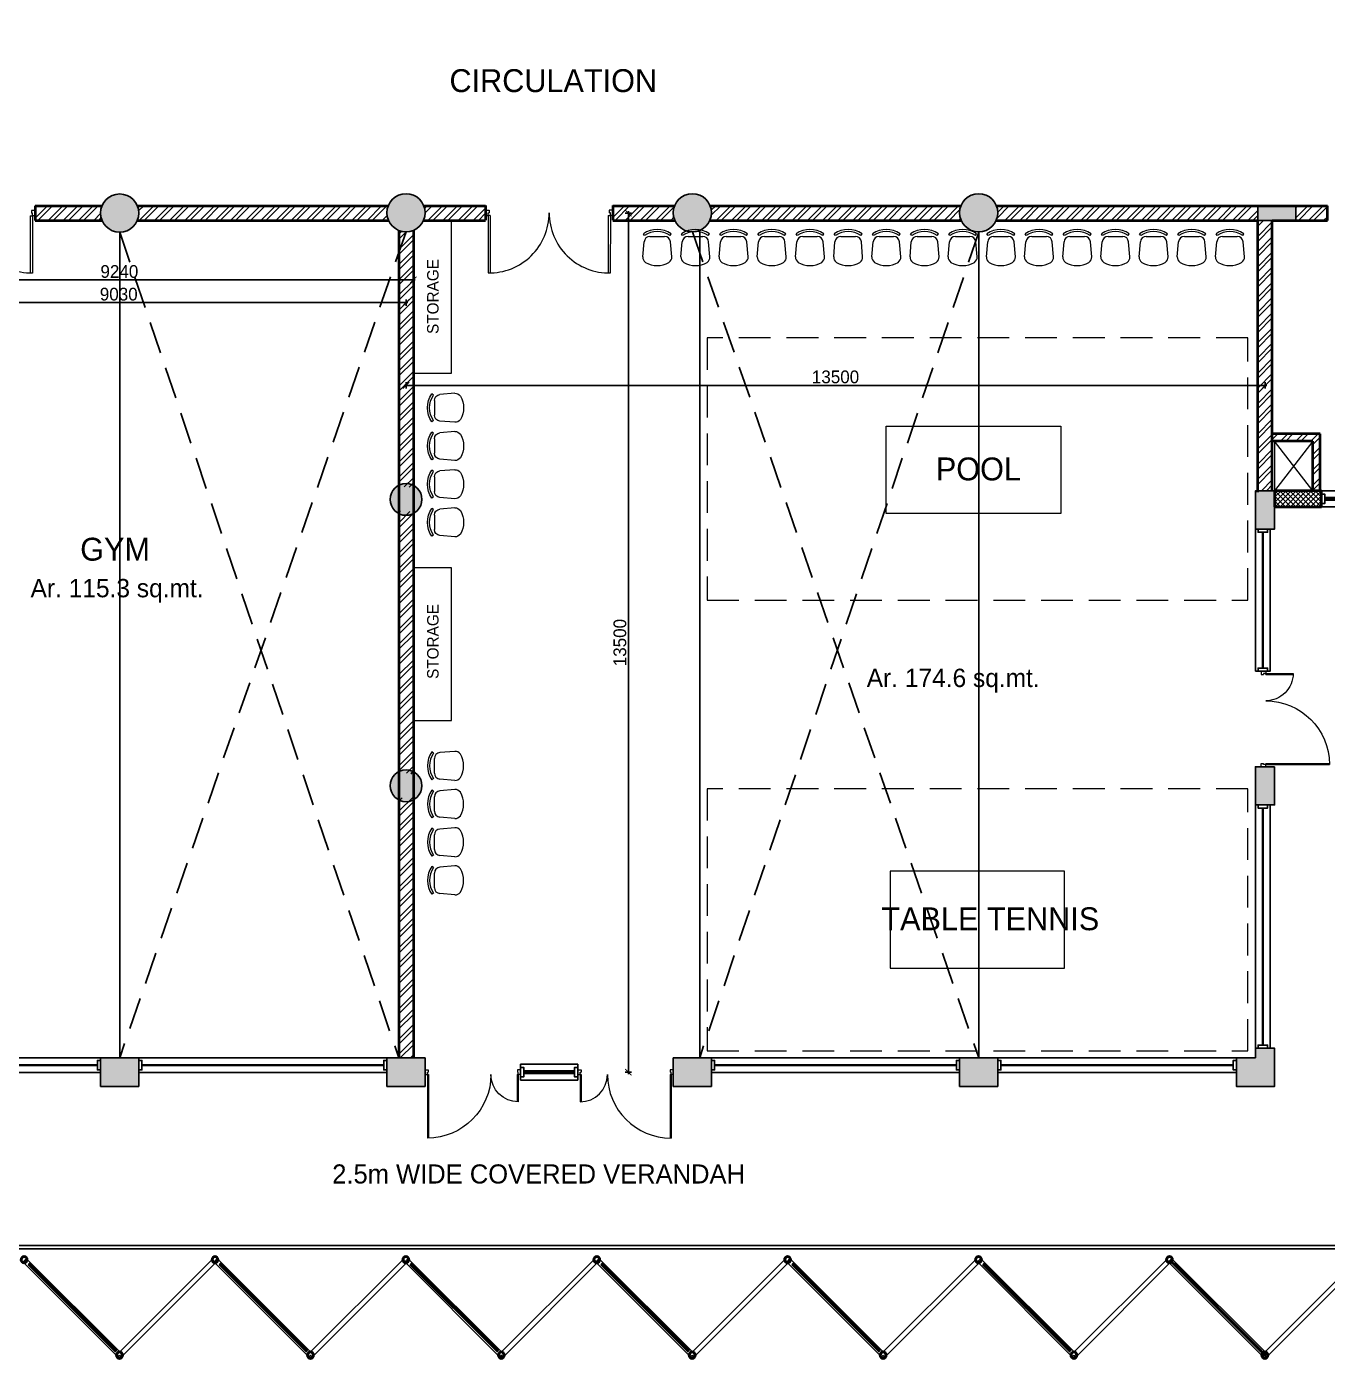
# Model space of a CAD drawing. Header units: millimetres. Extents: x -276609 to 1081398, y -453808 to 472098.
# Drawn here: x 484284 to 504727, y 3326 to 24255 of the extents above; entities that cross this region are included whole.
import ezdxf

# ---------------------------------------------------------------- set-up
doc = ezdxf.new("R2010")
doc.units = ezdxf.units.MM
doc.header["$MEASUREMENT"] = 0
doc.linetypes.add('HIDDEN', pattern=[0.375, 0.25, -0.125])
for name, color, linetype, lineweight in [('A-BEAM-1-8', 8, 'HIDDEN', 9), ('A-Detail Lines', 241, 'Continuous', 25), ('A-Door', 4, 'Continuous', 9), ('A-Wall Sec', 1, 'Continuous', 20), ('A-WIN', 5, 'Continuous', 25), ('frntr', 42, 'Continuous', 13), ('S-Concrete', 40, 'Continuous', 25), ('SHADE SCREEN', 171, 'Continuous', 15)]:
    doc.layers.add(name, color=color, linetype=linetype, lineweight=lineweight)
for name, color, linetype in [('A-Elevation', 4, 'Continuous'), ('A-Railing', 4, 'Continuous'), ('A-Wall Patt', 8, 'Continuous'), ('A-Window', 4, 'Continuous'), ('AREA', 7, 'Continuous'), ('S-Conc Patt', 9, 'Continuous'), ('SHADING COLUMNS', 210, 'Continuous'), ('text', 252, 'Continuous')]:
    doc.layers.add(name, color=color, linetype=linetype)
doc.layers.add('I-Furniture', color=7, linetype='Continuous', lineweight=20, true_color=0xb35900)
doc.styles.get("Standard").update_dxf_attribs({"font": ''})
doc.styles.get('Standard').set_extended_font_data('Gill Sans MT')
doc.dimstyles.new('IIITD_WD_M @ 100', dxfattribs={"dimscale": 100, "dimtxt": 1, "dimasz": 1, "dimexe": 0.5, "dimexo": 0.25, "dimgap": 0.3, "dimtad": 1, "dimdec": 0, "dimrnd": 1, "dimzin": 0, "dimdsep": 46, "dimtxsty": 'Standard', "dimblk": 'ARCHTICK', "dimcen": 0.2, "dimdle": 0.3, "dimclrd": 256, "dimclre": 256, "dimclrt": 256, "dimadec": 0, "dimazin": 0, "dimtfac": 1, "dimtdec": 0, "dimtofl": 0, "dimtmove": 0, "dimatfit": 0, "dimfxl": 0.5, "dimfxlon": 1, "dimtolj": 1, "dimtzin": 0, "dimlwd": -1, "dimlwe": -1, "dimarcsym": 0})

# ---------------------------------------------------------------- blocks, each defined once
blk = doc.blocks.new('Round Bar - 3_-44-4 First Floor Lvl')
at = {"layer": 'A-WIN'}
for p, q in [((-1035.027363920993, -36.65666163586967), (-1035.027363920993, 24.62588916561138)), ((1026.390797697382, 37.50000000000159), (-1023.160171779804, 37.50000000000159)), ((1026.390797697382, 37.50000000000159), (-1023.160171779804, 37.50000000000159)), ((1027.252072433223, 37.50000000000159), (1026.390797697382, 37.50000000000159)), ((1027.252072433223, 37.50000000000159), (1026.390797697382, 37.50000000000159)), ((1064.367654273409, 37.50000000000159), (1038.485567532326, 37.50000000000159)), ((1064.367654273409, 37.50000000000159), (1038.485567532326, 37.50000000000159)), ((1064.367654273409, 37.50000000000159), (1064.367654273409, -3.45201520566382)), ((-1027.252072433333, -37.50000000000158), (-1026.390797697451, -37.50000000000158)), ((-1027.252072433333, -37.50000000000158), (-1026.390797697451, -37.50000000000158)), ((-1026.390797697451, -37.50000000000158), (1023.160171779852, -37.50000000000159)), ((-1026.390797697451, -37.50000000000158), (1023.160171779852, -37.50000000000159))]:
    blk.add_line(p, q, dxfattribs=at)
blk = doc.blocks.new('Round Bar - 3_-159-4 First Floor Lvl')
at = {"layer": 'A-WIN'}
for p, q in [((-1050.691529074472, -26.53679031633455), (-1050.691529074472, 37.50000000000159)), ((-1038.485567532381, 37.50000000000159), (-1050.691529074472, 37.50000000000159)), ((-1038.485567532381, 37.50000000000159), (-1050.691529074472, 37.50000000000159)), ((-1026.390797697424, 37.50000000000159), (-1027.252072433276, 37.50000000000159)), ((-1026.390797697424, 37.50000000000159), (-1027.252072433276, 37.50000000000159)), ((1023.160171779762, 37.50000000000158), (-1026.390797697424, 37.50000000000159)), ((1023.160171779762, 37.50000000000158), (-1026.390797697424, 37.50000000000159)), ((1057.318376232475, 0.571025595974235), (1057.318376232475, -37.50000000000159)), ((-1023.160171779873, -37.50000000000159), (1026.390797697417, -37.50000000000159)), ((-1023.160171779873, -37.50000000000159), (1026.390797697417, -37.50000000000159)), ((1026.390797697417, -37.50000000000159), (1027.252072433289, -37.50000000000159)), ((1026.390797697417, -37.50000000000159), (1027.252072433289, -37.50000000000159)), ((1038.485567532393, -37.50000000000159), (1057.318376232475, -37.50000000000159)), ((1038.485567532393, -37.50000000000159), (1057.318376232475, -37.50000000000159))]:
    blk.add_line(p, q, dxfattribs=at)
blk = doc.blocks.new('Big Door Garbage')
at = {"layer": 'A-Door', "color": 5, "lineweight": 18}
for p, q in [((-12550.00000000003, 128777.8379813184), (-12500.00000000003, 128777.8379813184)), ((-12550.00000000001, 128702.8379813184), (-12550.00000000003, 128777.8379813184)), ((-12515.00000000003, 128737.8379813184), (-12500.00000000003, 128737.8379813184)), ((-12515.00000000001, 128702.8379813184), (-12515.00000000003, 128737.8379813184)), ((-12500.00000000003, 128777.8379813184), (-12500.00000000003, 128737.8379813184)), ((-11100.00000000003, 128777.8379813184), (-11100.00000000003, 128737.8379813184)), ((-11050.00000000003, 128777.8379813184), (-11100.00000000003, 128777.8379813184)), ((-11085.00000000003, 128737.8379813184), (-11100.00000000003, 128737.8379813184)), ((-11085.00000000001, 128702.8379813184), (-11085.00000000003, 128737.8379813184)), ((-11050.00000000001, 128702.8379813184), (-11050.00000000003, 128777.8379813184)), ((-12550.00000000001, 128702.8379813184), (-12515.00000000001, 128702.8379813184)), ((-12515.00000000001, 128702.8379813184), (-12515.00000000001, 128272.8379813184)), ((-12498.87218045114, 128702.8379813184), (-12515.00000000001, 128702.8379813184)), ((-12498.87218045114, 128702.8379813184), (-12498.87218045114, 128273.1405372527)), ((-11101.1278195489, 128702.8379813184), (-11101.1278195489, 127702.9680430581)), ((-11101.1278195489, 128702.8379813184), (-11085.00000000001, 128702.8379813184)), ((-11050.00000000001, 128702.8379813184), (-11085.00000000001, 128702.8379813184)), ((-11085.00000000001, 128702.8379813184), (-11085.00000000001, 127702.8379813184))]:
    blk.add_line(p, q, dxfattribs=at)
at = {"layer": 'A-Door', "lineweight": 18}
for centre, radius, start, end in [((-12515.00000000001, 128702.8379813184), 430, 270, 0), ((-11085.00000000001, 128702.8379813184), 1000, 180, 270)]:
    blk.add_arc(centre, radius, start, end, dxfattribs=at)
blk = doc.blocks.new('dw2')
at = {"layer": 'A-Window'}
blk.add_line((484438.8069495214, 147324.2237895371), (484188.8069495214, 147324.2237895371), dxfattribs=at)
at = {"layer": 'A-Window', "color": 2, "lineweight": 30}
blk.add_line((484323.8069495214, 145139.2237895375), (484323.8069495214, 147274.2237895371), dxfattribs=at)
at = {"layer": 'A-Window'}
for points in [[(484438.8069495214, 145089.2237895376), (484208.8069495215, 145089.2237895373), (484208.8069495162, 147324.2237895368)], [(484398.8069495214, 147324.2237895371), (484398.8069495214, 147274.2237895371), (484248.8069495214, 147274.2237895371), (484248.8069495214, 147324.2237895371)], [(484438.8069495214, 145089.2237895376), (484438.8069495214, 147324.2237895371)], [(484398.8069495214, 145089.2237895376), (484398.8069495214, 145139.2237895375), (484248.8069495214, 145139.2237895375), (484248.8069495214, 145089.2237895376)]]:
    blk.add_lwpolyline(points, dxfattribs=at)
at = {"layer": 'A-Detail Lines', "rotation": 270}
blk.add_blockref('Big Door Garbage', (355573.4689682028, 132539.2237895375), dxfattribs=at)
blk = doc.blocks.new('w8')
at = {"layer": 'A-Window', "color": 2, "lineweight": 30}
blk.add_line((484323.8069495216, 139289.2237895376), (484323.8069495216, 142939.2237895376), dxfattribs=at)
at = {"layer": 'A-Window'}
for points in [[(484208.8069495215, 139239.2237895376), (484208.8069495215, 142989.2237895376)], [(484398.8069495216, 142989.2237895376), (484398.8069495216, 142939.2237895376), (484248.8069495216, 142939.2237895376), (484248.8069495216, 142989.2237895376)], [(484438.8069495217, 139239.2237895376), (484438.8069495217, 142989.2237895376)], [(484398.8069495216, 139239.2237895376), (484398.8069495216, 139289.2237895376), (484248.8069495216, 139289.2237895376), (484248.8069495216, 139239.2237895376)]]:
    blk.add_lwpolyline(points, dxfattribs=at)
blk = doc.blocks.new('w4')
at = {"layer": 'A-Window', "color": 2, "lineweight": 30}
blk.add_line((484323.8069495215, 147974.2237895372), (484323.8069495215, 151774.2237895368), dxfattribs=at)
at = {"layer": 'A-Window'}
for points in [[(484208.8069495215, 147924.2237895372), (484208.8069495215, 151824.2237895369)], [(484398.8069495215, 151824.2237895369), (484398.8069495215, 151774.2237895368), (484248.8069495215, 151774.2237895368), (484248.8069495215, 151824.2237895369)], [(484438.8069495215, 147924.2237895372), (484438.8069495215, 151824.2237895369)], [(484398.8069495215, 147924.2237895372), (484398.8069495215, 147974.2237895372), (484248.8069495215, 147974.2237895372), (484248.8069495215, 147924.2237895372)]]:
    blk.add_lwpolyline(points, dxfattribs=at)
blk = doc.blocks.new('dw1')
at = {"layer": 'A-Window'}
for p, q in [((495113.8069495215, 138664.2237895377), (495113.8069495215, 138914.2237895377)), ((496013.8069495214, 138664.2237895377), (496013.8069495214, 138914.2237895377))]:
    blk.add_line(p, q, dxfattribs=at)
at = {"layer": 'A-Window', "color": 2, "lineweight": 60}
blk.add_line((495963.8069495214, 138789.2237895377), (495163.8069495214, 138789.2237895376), dxfattribs=at)
at = {"layer": 'A-Window'}
for points in [[(496013.8069495214, 138914.2237895377), (495113.8069495215, 138914.2237895377)], [(495113.8069495215, 138864.2237895376), (495163.8069495214, 138864.2237895376), (495163.8069495214, 138714.2237895376), (495113.8069495215, 138714.2237895376)], [(496013.8069495214, 138864.2237895377), (495963.8069495214, 138864.2237895377), (495963.8069495214, 138714.2237895377), (496013.8069495214, 138714.2237895377)], [(496013.8069495214, 138664.2237895377), (495113.8069495215, 138664.2237895377)]]:
    blk.add_lwpolyline(points, dxfattribs=at)
at = {"layer": 'A-Detail Lines', "xscale": -1}
blk.add_blockref('Big Door Garbage', (482563.8069495214, 10048.88580821932), dxfattribs=at)
at = {"layer": 'A-Detail Lines'}
blk.add_blockref('Big Door Garbage', (508563.8069495214, 10048.88580821932), dxfattribs=at)
blk = doc.blocks.new('DDD6')
at = {"layer": 'A-Door', "color": 5, "lineweight": 18}
for p, q in [((461522.5804208949, 90652.09140314412), (461522.8315667841, 91556.2228827164)), ((461557.5804195446, 90652.08168099), (461557.8315654338, 91556.21316056204)), ((463409.7795565113, 90652.08168099), (463409.528410622, 91556.21316056204)), ((463444.7795551611, 90652.09140314412), (463444.5284092717, 91556.2228827164)), ((461483.6915620126, 90652.10220552998), (461483.6684140431, 90568.76893649652)), ((461483.6915620126, 90652.10220552998), (461522.5804208949, 90652.09140314412)), ((461522.5804208949, 90652.09140314412), (461522.569618509, 90613.20254426188)), ((461557.5804195446, 90652.08168099), (461522.5804208949, 90652.09140314412)), ((463409.7795565113, 90652.08168099), (463444.7795551611, 90652.09140314412)), ((463483.6684140432, 90652.10220552998), (463444.7795551611, 90652.09140314412)), ((463444.7795551611, 90652.09140314412), (463444.7903575469, 90613.20254426188)), ((463483.6684140432, 90652.10220552998), (463483.6915620129, 90568.76893649652)), ((461483.6684140431, 90568.76893649652), (461539.2239267321, 90568.75350451683)), ((461522.569618509, 90613.20254426188), (461539.236272316, 90613.19791466807)), ((461539.2239267321, 90568.75350451683), (461539.236272316, 90613.19791466807)), ((463444.7903575469, 90613.20254426188), (463428.12370374, 90613.19791466807)), ((463428.1360493239, 90568.75350451683), (463428.12370374, 90613.19791466807)), ((463483.6915620129, 90568.76893649652), (463428.1360493239, 90568.75350451683))]:
    blk.add_line(p, q, dxfattribs=at)
at = {"layer": 'A-Door', "lineweight": 18}
for centre, start, end in [((461540.4894041811, 90613.19756657821), 359.9840846151583, 91.30641229506612), ((463426.8705718748, 90613.19756657821), 88.92728082166047, 180.0159153848417)]:
    blk.add_arc(centre, 943.1906202349246, start, end, dxfattribs=at)
blk = doc.blocks.new('ttrttrgt')
at = {"layer": 'A-Window', "color": 2, "lineweight": 30}
blk.add_line((503296.195476035, 136159.0710201715), (503296.195476035, 139884.0710201705), dxfattribs=at)
at = {"layer": 'A-Window'}
for points in [[(503181.195476035, 136109.0710201715), (503181.195476035, 139934.0710201705)], [(503221.195476035, 139934.0710201705), (503221.195476035, 139884.0710201705), (503371.195476035, 139884.0710201705), (503371.195476035, 139934.0710201705)], [(503411.1954760351, 136109.0710201715), (503411.1954760351, 139934.0710201705)], [(503221.195476035, 136109.0710201715), (503221.195476035, 136159.0710201715), (503371.195476035, 136159.0710201715), (503371.195476035, 136109.0710201715)]]:
    blk.add_lwpolyline(points, dxfattribs=at)
blk = doc.blocks.new('din w1')
at = {"layer": 'A-Window', "color": 2, "lineweight": 60}
blk.add_line((476278.8069495214, 163779.2019170077), (476778.8069495215, 163779.2019170078), dxfattribs=at)
at = {"layer": 'A-Window'}
for points in [[(476228.8069495215, 163904.2019170077), (476828.8069495214, 163904.2019170077)], [(476228.8069495215, 163704.2019170077), (476278.8069495214, 163704.2019170077), (476278.8069495214, 163854.2019170077), (476228.8069495215, 163854.2019170077)], [(476828.8069495214, 163704.2019170078), (476778.8069495215, 163704.2019170078), (476778.8069495215, 163854.2019170078), (476828.8069495214, 163854.2019170078)], [(476228.8069495215, 163654.2019170077), (476828.8069495214, 163654.2019170077)]]:
    blk.add_lwpolyline(points, dxfattribs=at)
blk = doc.blocks.new('Pipe-Column - Pipe3-1_2STD-50-2 GL')
at = {"layer": 'S-Concrete', "lineweight": 35}
for centre, radius, start, end in [((-3.01e-13, -1.09e-14), 50.79999999999944, 5.09e-14, 180), ((-3.128e-13, 1.609e-13), 45.10000000000014, 9.796e-13, 180.0000000000001), ((-3.111e-13, 1.609e-13), 45.10000000000014, 180.0000000000004, 6.616e-13), ((-3.071e-13, -1.09e-14), 50.79999999999943, 180.0000000000002, 359.9999999999991)]:
    blk.add_arc(centre, radius, start, end, dxfattribs=at)
blk = doc.blocks.new('TRGHT4')
at = {"layer": 'SHADING COLUMNS'}
for p in [(405180.6906900334, -146087.0914941215), (408180.6906900331, -146087.0914941216), (411180.6906900334, -146087.0914941216), (414180.6906900334, -146087.0914941216), (417180.6906900334, -146087.0914941216), (420180.6906900332, -146087.0914941216), (423180.6906900334, -146087.0914941216), (406680.6906900334, -147587.0914941216), (409680.6906900334, -147587.0914941216), (412680.6906900332, -147587.0914941216), (415680.6906900333, -147587.0914941216), (418680.6906900335, -147587.0914941216), (421680.6906900333, -147587.0914941216), (424680.6906900334, -147587.0914941216)]:
    blk.add_blockref('Pipe-Column - Pipe3-1_2STD-50-2 GL', p, dxfattribs=at)
blk = doc.blocks.new('chair1')
at = {"layer": 'I-Furniture'}
for p, q in [((-319.5913923277375, 227.7046299115883), (-84.31327665970655, 207.2456633317588)), ((15.98841415551082, 201.2156249999999), (41.53683206157586, 218.6961214620467)), ((0.5102891555105897, 114.7260452067624), (0.5102891555098905, -114.7260452067624)), ((-319.5913923277375, -227.7046299115883), (-84.31327665970723, -207.2456633317634)), ((15.98841415551012, -201.2156249999999), (41.53683206157517, -218.6961214620467))]:
    blk.add_line(p, q, dxfattribs=at)
for centre, radius, start, end in [((-327.6365765125157, 135.185011786588), 92.86875, 85.03025927188986, 148.4069679186582), ((-278.0959608444901, 3.229e-13), 387.2894471109081, 325.6196552761551, 34.38034472384486), ((-107.8365858444902, 3.229e-13), 350.9133649592607, 148.4069679186584, 211.5930320813414), ((-92.3584608444894, 114.7260452067624), 92.86875, 0, 85.03025927188907), ((-278.0959608444901, 3.229e-13), 356.3331971109081, 325.6196552761551, 34.38034472384486), ((-327.6365765125163, -135.1850117865873), 92.86875, 211.593032081341, 274.9697407281103), ((-92.35846084449007, -114.7260452067624), 92.86875, 274.969740728111, 0)]:
    blk.add_arc(centre, radius, start, end, dxfattribs=at)
blk = doc.blocks.new('_ArchTick')
at = {"color": 0, "linetype": 'ByBlock', "const_width": 0.15}
blk.add_lwpolyline([(-0.5, -0.5), (0.5, 0.5)], dxfattribs=at)
blk = doc.blocks.new('*D679')
at = {"layer": 'A-Detail Lines'}
for p, q in [((481186.9032930019, 19917.5), (490276.9032930018, 19917.5)), ((481216.9032930019, 19967.5), (481216.9032930019, 19867.5)), ((490246.9032930018, 19967.5), (490246.9032930018, 19867.5))]:
    blk.add_line(p, q, dxfattribs=at)
at = {"layer": 'A-Detail Lines', "xscale": 100, "yscale": 100, "zscale": 100, "rotation": 180}
blk.add_blockref('_ArchTick', (481216.9032930019, 19917.5), dxfattribs=at)
at = {"layer": 'A-Detail Lines', "xscale": 100, "yscale": 100, "zscale": 100}
blk.add_blockref('_ArchTick', (490246.9032930018, 19917.5), dxfattribs=at)
at = {"layer": 'A-Detail Lines', "insert": (485731.9032930018, 20049.49288256228), "char_height": 200, "attachment_point": 5}
blk.add_mtext('\\A1;9030', dxfattribs=at)
blk = doc.blocks.new('*D682')
at = {"layer": 'A-Detail Lines'}
for p, q in [((481121.9032930019, 20323.5), (481121.9032930019, 20223.5)), ((490361.9032930019, 20323.5), (490361.9032930019, 20223.5)), ((481091.9032930019, 20273.5), (490391.9032930019, 20273.5))]:
    blk.add_line(p, q, dxfattribs=at)
at = {"layer": 'A-Detail Lines', "xscale": 100, "yscale": 100, "zscale": 100, "rotation": 180}
blk.add_blockref('_ArchTick', (481121.9032930019, 20273.5), dxfattribs=at)
at = {"layer": 'A-Detail Lines', "xscale": 100, "yscale": 100, "zscale": 100}
blk.add_blockref('_ArchTick', (490361.9032930019, 20273.5), dxfattribs=at)
at = {"layer": 'A-Detail Lines', "insert": (485741.9032930019, 20405.35053380783), "char_height": 200, "attachment_point": 5}
blk.add_mtext('\\A1;9240', dxfattribs=at)
blk = doc.blocks.new('*D684')
at = {"layer": 'A-Detail Lines'}
for p, q in [((490246.9032930019, 18667.5), (490246.9032930019, 18567.5)), ((503746.9032930019, 18667.5), (503746.9032930019, 18567.5)), ((490216.9032930019, 18617.5), (503776.9032930019, 18617.5))]:
    blk.add_line(p, q, dxfattribs=at)
at = {"layer": 'A-Detail Lines', "xscale": 100, "yscale": 100, "zscale": 100, "rotation": 180}
blk.add_blockref('_ArchTick', (490246.9032930019, 18617.5), dxfattribs=at)
at = {"layer": 'A-Detail Lines', "xscale": 100, "yscale": 100, "zscale": 100}
blk.add_blockref('_ArchTick', (503746.9032930019, 18617.5), dxfattribs=at)
at = {"layer": 'A-Detail Lines', "insert": (496996.9032930019, 18749.49288256228), "char_height": 200, "attachment_point": 5}
blk.add_mtext('\\A1;13500', dxfattribs=at)
blk = doc.blocks.new('*D685')
at = {"layer": 'A-Detail Lines'}
for p, q in [((493741.0521580582, 21354.73081644246), (493741.0521580582, 7794.730816442491)), ((493791.0521580582, 21324.73081644246), (493691.0521580582, 21324.73081644246)), ((493791.0521580582, 7824.730816442491), (493691.0521580582, 7824.730816442491))]:
    blk.add_line(p, q, dxfattribs=at)
at = {"layer": 'A-Detail Lines', "xscale": 100, "yscale": 100, "zscale": 100}
for p, rotation in [((493741.0521580582, 21324.73081644246), 90), ((493741.0521580582, 7824.730816442491), 270)]:
    blk.add_blockref('_ArchTick', p, dxfattribs=dict(at, rotation=rotation))
at = {"layer": 'A-Detail Lines', "insert": (493609.0592754959, 14574.73081644255), "char_height": 200, "attachment_point": 5, "rotation": 90}
blk.add_mtext('\\A1;13500', dxfattribs=at)

msp = doc.modelspace()

# ---------------------------------------------------------------- hatches: boundary and pattern name
at = {"layer": 'A-Wall Patt'}
h = msp.add_hatch(dxfattribs=at)
h.set_pattern_fill('ANSI37', color=256, scale=450, style=0)
h.set_pattern_definition([(45, (440.7078169670713, 78999.21350111638), (-39.77475644174329, 39.7747564417433), []), (135, (440.7078169670713, 78999.21350111638), (-39.7747564417433, -39.77475644174329), [])])
h.paths.add_polyline_path([(506131.9032930011, 33739.73081644082), (505471.9032930009, 33739.73081644241), (505471.9032930009, 33489.73081644241), (506131.9032930015, 33489.73081644081)])
h.paths.add_polyline_path([(510741.903293002, 33739.73081644203), (508361.903293002, 33739.73081644204), (508361.903293002, 33489.73081644206), (510741.9032930018, 33489.73081644204)])
h.paths.add_polyline_path([(512611.9032930018, 26537.23081644223), (512611.9032930025, 25714.73081644118), (512861.9032930018, 25714.73081644118), (512861.903293002, 26537.23081644223)])
h.paths.add_polyline_path([(504636.1402323031, 16709.73081644181), (504636.1402323029, 16959.73081644178), (503896.9032930018, 16959.73081644183), (503896.9032930018, 16709.73081644181)])
h.paths.add_polyline_path([(507036.1402323028, 16709.73081644179), (507036.1402323028, 16959.7308164418), (505236.1402323028, 16959.73081644178), (505236.1402323028, 16709.73081644181)])
h.paths.add_polyline_path([(512861.9032930018, 19474.73081644183), (512611.9032930018, 19474.73081644183), (512611.9032930018, 18689.73081644183), (512861.9032930018, 18689.73081644183)])
h.paths.add_polyline_path([(512861.9032930018, 21209.730816442), (512611.9032930018, 21209.730816442), (512611.9032930018, 20674.73081644183), (512861.9032930018, 20674.73081644183)])
h.paths.add_polyline_path([(512031.903293002, 21669.73081644191), (511781.9032930022, 21669.73081644191), (511781.9032930022, 21439.73081644191), (512031.903293002, 21439.73081644191)])
h.paths.add_polyline_path([(512031.903293002, 24509.73081644185), (511781.9032930022, 24509.73081644189), (511781.9032930022, 24279.73081644206), (512031.903293002, 24279.73081644206)])
h.paths.add_polyline_path([(512861.9032930018, 25114.47415313833), (512611.9032930025, 25114.47415313833), (512611.903293002, 24739.73081644178), (512861.903293002, 24739.73081644177)])
h.paths.add_polyline_path([(512861.9032930018, 27959.73081644241), (512611.9032930025, 27959.73081644241), (512611.903293002, 27137.23081644194), (512861.9032930018, 27137.23081644194)])
h.paths.add_polyline_path([(512861.9032930018, 28974.73081644168), (512611.9032930025, 28974.73081644168), (512611.9032930025, 28559.73081644209), (512861.9032930018, 28559.73081644209)])
h.paths.add_polyline_path([(512861.903293002, 29382.23081644256), (512611.903293002, 29382.23081644256), (512611.903293002, 29274.73081644203), (512861.903293002, 29274.73081644203)])
h.paths.add_polyline_path([(512861.9032930018, 29982.23081644223), (512861.9032930018, 30804.7308164427), (512611.9032930025, 30804.7308164427), (512611.903293002, 29982.23081644223)])
h.paths.add_polyline_path([(512861.903293002, 31709.73081644168), (512611.903293002, 31709.73081644168), (512611.903293002, 31404.7308164424), (512861.9032930018, 31404.7308164424)])
h.paths.add_polyline_path([(512611.9032930018, 31759.73081644209), (512611.9032930018, 32009.73081644209), (511831.9032930018, 32009.73081644212), (511831.9032930018, 31759.73081644206)])
h.paths.add_polyline_path([(501411.9032930016, 33489.73081644235), (501411.9032930016, 38239.73081644197), (501161.9032930018, 38239.73081644197), (501161.9032930018, 33489.73081644235)])
h.paths.add_polyline_path([(508396.9032930018, 16939.73081644221), (508546.9032930009, 16939.73081644221), (508546.9032930009, 16709.73081644181), (509436.1402323024, 16709.73081644181), (509436.1402323024, 16959.7308164418), (508396.9032930018, 16959.7308164418)])
h.paths.add_polyline_path([(507946.9032930009, 16709.73081644181), (507946.9032930009, 16939.73081644223), (508096.9032930018, 16939.73081644223), (508096.9032930018, 16959.7308164418), (507636.1402323025, 16959.7308164418), (507636.1402323028, 16709.73081644181)])
h.paths.add_polyline_path([(512631.9032930009, 17009.73081644231), (512631.9032930009, 17309.73081644223), (512861.903293002, 17309.73081644223), (512861.903293002, 17489.73081644183), (512611.9032930018, 17489.73081644183), (512611.9032930018, 17009.73081644231)])
h.paths.add_polyline_path([(503521.9032930009, 33489.73081644237), (503521.9032930009, 33739.73081644237), (503411.9032930015, 33739.73081644237), (503411.9032930018, 33489.73081644235)])
h.paths.add_polyline_path([(510761.9032930009, 33289.73081644221), (510761.9032930009, 33439.73081644167), (510741.9032930018, 33439.73081644168), (510741.9032930018, 32009.73081644206), (510191.9032930025, 32009.73081644203), (510191.9032930025, 31759.73081644203), (511231.9032930018, 31759.73081644203), (511231.9032930018, 32009.73081644209), (510991.903293002, 32009.73081644209), (510991.9032930018, 33289.73081644221)])
h.paths.add_polyline_path([(512436.1402323024, 16959.7308164418), (512436.1402323024, 16709.73081644181), (512611.903293002, 16709.73081644181), (512611.903293002, 16959.7308164418)])
h.paths.add_polyline_path([(511836.1402323025, 16709.73081644181), (511836.1402323024, 16959.7308164418), (510036.1402323024, 16959.7308164418), (510036.1402323024, 16709.73081644181)])
h = msp.add_hatch(dxfattribs=at)
h.set_pattern_fill('ANSI32', color=256, scale=450, style=0)
h.set_pattern_definition([(45, (440.7078169670713, 78999.21350111638), (-119.3242693252299, 119.3242693252299), []), (45, (520.2573297170748, 78999.21350111638), (-119.3242693252299, 119.3242693252299), [])])
h.paths.add_polyline_path([(481371.9032930018, 21099.73081644159), (481246.9032930019, 21099.73081644159), (481266.0404007567, 16959.73081644194), (481371.9032930049, 16939.73081644067)])
h.paths.add_polyline_path([(481246.9032930018, 21099.73081644158), (481121.9032930019, 21099.73081644158), (481121.9032930018, 16959.73081644194), (481145.3131445239, 16959.73081644194), (481175.5610472399, 16959.73081644194), (481203.2609535175, 16959.73081644194), (481246.9032930019, 16959.73081644194), (481266.0404007567, 16959.73081644194)])
h.paths.add_polyline_path([(512746.9032930018, 21669.73081644168), (512631.9032930007, 21669.73081644168), (512631.9032930007, 21439.730816442), (512746.9032930018, 21439.730816442)])
h.paths.add_polyline_path([(512861.9032930007, 21669.73081644168), (512746.9032930018, 21669.73081644168), (512746.9032930018, 21439.730816442), (512861.903293002, 21439.730816442)])
edge = h.paths.add_edge_path()
edge.add_arc((490246.9032930019, 21329.51633586887), 299.9999999999995, 247.45968953648338, 292.5403104635167, ccw=False)
edge.add_line((490131.9032930019, 21052.43331581892), (490131.9032930019, 16988.36149816192))
edge.add_arc((490246.9032930018, 16824.73081644233), 200.0000000000147, 54.900367804583425, 125.09963219537019, ccw=False)
edge.add_line((490361.9032930019, 16988.36149816181), (490361.9032930019, 21052.43331581892))
edge = h.paths.add_edge_path()
edge.add_line((489967.8822037058, 21439.73081644226), (486023.9863130517, 21439.73081644229))
edge.add_arc((485746.9032930019, 21324.73081644204), 300.0000000000002, -6.87805368215777e-12, 22.54031046356789, ccw=False)
edge.add_arc((485746.9032930019, 21324.7308164418), 300, -22.540310463421974, 3.888089850079268e-11, ccw=False)
edge.add_line((486023.9863130521, 21209.73081644226), (489971.855243862, 21209.73081644226))
edge.add_arc((490246.9032930019, 21329.51633586871), 299.9999999999973, 179.9999999999708, 203.5334920304165, ccw=False)
edge.add_arc((490246.9032930019, 21329.51633586876), 300, 158.4457757507666, 179.9999999999791, ccw=False)
edge = h.paths.add_edge_path()
edge.add_line((485469.8202729521, 21439.73081644229), (484415.9032930019, 21439.73081644229))
edge.add_line((484415.9032930019, 21439.73081644229), (484415.9032930019, 21209.73081644226))
edge.add_line((484415.9032930019, 21209.73081644226), (485469.8202729517, 21209.73081644226))
edge.add_arc((485746.9032930019, 21324.73081644194), 299.9999999999977, 179.9999999999875, 202.5403104634506, ccw=False)
edge.add_arc((485746.9032930019, 21324.73081644204), 300, 157.4596895364322, 180.000000000007, ccw=False)
edge = h.paths.add_edge_path()
edge.add_arc((490246.9032930018, 16824.7308164423), 199.9999999999983, 234.9003678046274, 305.09963219541424, ccw=False)
edge.add_line((490131.9032930019, 16661.10013472273), (490131.9032930019, 12488.36149816187))
edge.add_arc((490246.9032930018, 12324.73081644233), 199.999999999973, 54.900367804587006, 125.0996321953786, ccw=False)
edge.add_line((490361.9032930019, 12488.36149816183), (490361.9032930019, 16661.10013472281))
edge = h.paths.add_edge_path()
edge.add_arc((490246.9032930018, 12324.73081644237), 200.0000000000638, 234.9003678046334, 305.09963219540106, ccw=False)
edge.add_line((490131.9032930019, 12161.10013472275), (490131.9032930019, 8049.730816442549))
edge.add_line((490131.9032930019, 8049.730816442549), (490361.9032930018, 8049.730816442549))
edge.add_line((490361.9032930018, 8049.730816442549), (490361.9032930019, 12161.1001347228))
h.paths.add_polyline_path([(504726.9032930022, 21439.73081644195), (504231.9032930018, 21439.73081644195), (504231.9032930018, 21209.73081644195), (504726.903293002, 21209.73081644195)])
edge = h.paths.add_edge_path()
edge.add_line((503631.9032930018, 21439.73081644226), (499525.9243822981, 21439.73081644226))
edge.add_arc((499246.903293002, 21329.51633586921), 299.9999999999417, -6.531308827106841e-11, 21.55422424914508, ccw=False)
edge.add_arc((499246.9032930022, 21329.51633586879), 299.999999999709, -23.533492030457126, 1.3926637620897964e-11, ccw=False)
edge.add_line((499521.9513421418, 21209.73081644226), (503631.9032930018, 21209.73081644226))
edge.add_line((503631.9032930018, 21209.73081644226), (503631.9032930018, 21439.73081644226))
edge = h.paths.add_edge_path()
edge.add_arc((499246.903293002, 21329.51633586845), 300.0000000000582, 158.4457757507082, 179.9999999999208, ccw=False)
edge.add_line((498967.882203706, 21439.73081644226), (495025.924382298, 21439.73081644226))
edge.add_arc((494746.9032930019, 21329.51633586921), 299.9999999999417, -6.531308827106841e-11, 21.55422424914508, ccw=False)
edge.add_arc((494746.9032930022, 21329.51633586879), 299.999999999709, -23.533492030457126, 1.3926637620897964e-11, ccw=False)
edge.add_line((495021.9513421417, 21209.73081644226), (498971.855243862, 21209.73081644226))
edge.add_arc((499246.903293002, 21329.51633586914), 300.0000000001153, 180.0000000000528, 203.5334920304961, ccw=False)
edge = h.paths.add_edge_path()
edge.add_line((494467.8822037058, 21439.73081644226), (493496.903293002, 21439.73081644226))
edge.add_line((493496.903293002, 21439.73081644226), (493496.9032930019, 21209.73081644226))
edge.add_line((493496.9032930019, 21209.73081644226), (494471.8552438618, 21209.73081644226))
edge.add_arc((494746.9032930019, 21329.51633586871), 299.9999999999973, 179.9999999999708, 203.5334920304165, ccw=False)
edge.add_arc((494746.9032930019, 21329.51633586876), 300, 158.4457757507666, 179.9999999999791, ccw=False)
edge = h.paths.add_edge_path()
edge.add_line((491496.903293002, 21439.73081644226), (490525.924382298, 21439.73081644226))
edge.add_arc((490246.9032930019, 21329.51633586921), 299.9999999999417, -6.531308827106841e-11, 21.55422424914508, ccw=False)
edge.add_arc((490246.9032930022, 21329.51633586879), 299.999999999709, -23.533492030457126, 1.3926637620897964e-11, ccw=False)
edge.add_line((490521.9513421418, 21209.73081644226), (491496.9032930019, 21209.73081644226))
edge.add_line((491496.9032930019, 21209.73081644226), (491496.903293002, 21439.73081644226))
h.paths.add_polyline_path([(481471.9032930009, 21439.73081644229), (481471.9032930008, 21209.73081644227), (482415.9032930019, 21209.73081644226), (482415.9032930022, 21439.73081644229)])
h.paths.add_polyline_path([(507946.9032930009, 21209.73081644195), (507946.9032930009, 21439.73081644195), (505926.903293002, 21439.73081644195), (505926.9032930018, 21209.73081644195)])
h.paths.add_polyline_path([(508546.9032930009, 21439.73081644194), (508546.9032930009, 21209.73081644194), (512561.9032930018, 21209.73081644191), (512561.9032930018, 21439.73081644191)])
h = msp.add_hatch(dxfattribs=at)
h.set_pattern_fill('ANSI32', color=256, scale=450, angle=360, style=0)
h.set_pattern_definition([(44.99999999999999, (-3066.903656519542, 75084.48500049715), (-119.3242693252298, 119.3242693252299), []), (44.99999999999999, (-2987.354143769538, 75084.48500049715), (-119.3242693252298, 119.3242693252299), [])])
h.paths.add_polyline_path([(503861.903293002, 21209.73081644197), (503631.903293002, 21209.73081644197), (503631.903293002, 16959.7308164418), (503861.9032930018, 16959.7308164418)])
h.paths.add_polyline_path([(504611.9032930022, 17854.73081644194), (503861.9032930018, 17854.73081644194), (503861.9032930018, 17739.73081644194), (504496.9032930018, 17739.73081644194), (504496.903293002, 16959.73081644183), (504611.9032930018, 16959.73081644183)])
at = {"layer": 'S-Conc Patt'}
for points in [[(486046.9032930017, 21324.73081644066, 1), (485446.9032930018, 21324.73081644066, 1)], [(490546.9032930019, 21329.51633586758, 1), (489946.9032930017, 21329.51633586758, 1)], [(495046.9032930017, 21329.51633586758, 1), (494446.9032930019, 21329.51633586758, 1)], [(499546.9032930018, 21329.51633586758, 1), (498946.9032930017, 21329.51633586758, 1)], [(503631.9032930018, 21439.73081644066), (503631.9032930018, 21209.73081644066), (504231.9032930018, 21209.73081644066), (504231.9032930018, 21439.73081644066)], [(490496.9032930018, 16824.73081644066, 1), (489996.9032930018, 16824.73081644066, 1)], [(503896.9032930018, 16959.73081644065), (503596.9032930018, 16959.73081644065), (503596.9032930018, 16359.73081644066), (503896.9032930018, 16359.73081644066)], [(490496.9032930018, 12324.73081644159, 1), (489996.9032930018, 12324.73081644159, 1)], [(503896.9032930018, 12624.73081644159), (503596.9032930018, 12624.73081644159), (503596.9032930018, 12024.73081644159), (503896.9032930018, 12024.73081644159)], [(503896.9032930018, 8199.730816441588), (503596.9032930018, 8199.730816441588), (503596.9032930018, 8049.730816440657), (503296.9032930018, 8049.730816440657), (503296.9032930018, 7599.730816440658), (503896.9032930018, 7599.730816440628)], [(486046.9032930017, 7599.730816440658), (486046.9032930017, 8049.730816440657), (485446.9032930018, 8049.730816440657), (485446.9032930018, 7599.730816440658)], [(490546.9032930019, 7599.730816440658), (490546.9032930019, 8049.730816440657), (489946.9032930017, 8049.730816440657), (489946.9032930017, 7599.730816440658)], [(494446.9032930019, 7599.730816440658), (494446.9032930019, 8049.730816440657), (495046.9032930017, 8049.730816440657), (495046.9032930017, 7599.730816440658)], [(499546.9032930018, 7599.730816440658), (499546.9032930018, 8049.730816440657), (498946.9032930017, 8049.730816440657), (498946.9032930017, 7599.730816440658)]]:
    msp.add_hatch(color=8, dxfattribs=at).paths.add_polyline_path(points)

# ---------------------------------------------------------------- linework, layer by layer
at = {"layer": 'A-BEAM-1-8', "linetype": 'Continuous', "ltscale": 500}
for p, q in [((504496.9032930018, 17739.73081644194), (503896.9032930018, 16959.73081644194)), ((504496.9032930018, 16959.73081644194), (503896.9032930018, 17739.73081644194)), ((503896.9032930018, 17739.73081644194), (503896.9032930018, 16959.73081644183))]:
    msp.add_line(p, q, dxfattribs=at)
at = {"layer": 'A-Detail Lines', "linetype": 'HIDDEN', "ltscale": 2000}
for p, q in [((490246.9032930018, 21029.51633586758), (485746.9032930017, 8049.730816440657)), ((485746.9032930017, 21024.73081644066), (490131.9032930019, 8049.730816441996)), ((494746.9010970481, 21029.51633586758), (499246.9010970481, 8049.730816440657)), ((499246.9010970481, 21024.73081644066), (494861.901097048, 8049.730816441996))]:
    msp.add_line(p, q, dxfattribs=at)
at = {"layer": 'A-Detail Lines', "linetype": 'Continuous', "ltscale": 500}
for p, q in [((485746.9032930017, 21024.73081644066), (485746.9032930017, 8049.730816440657)), ((494861.9010970476, 21024.73081644066), (494861.9010970476, 8049.730816440657))]:
    msp.add_line(p, q, dxfattribs=at)
at = {"layer": 'A-Detail Lines'}
msp.add_line((499246.9010970481, 21024.73081644066), (499246.9010970481, 8049.730816440657), dxfattribs=at)
at = {"layer": 'A-Elevation'}
msp.add_line((503861.9032930018, 17539.73081644181), (503861.9032930018, 16959.73081644183), dxfattribs=at)
at = {"layer": 'A-Railing'}
for p, q in [((478596.9032930022, 5049.730816440744), (506396.9032930018, 5049.730816440628)), ((478646.9032930022, 5099.730816440686), (506346.903293002, 5099.730816440599)), ((478826.903293002, 5049.7308164407), (506396.9032930018, 5049.730816440628))]:
    msp.add_line(p, q, dxfattribs=at)
at = {"layer": 'A-Wall Sec', "lineweight": 35}
for p, q in [((484415.9032930019, 21439.73081644229), (485471.8552438621, 21439.73081644229)), ((484415.9032930019, 21439.73081644226), (484415.9032930019, 21209.73081644226)), ((486021.9513421417, 21439.73081644229), (489969.820272952, 21439.73081644226)), ((490523.9863130519, 21439.73081644226), (491496.903293002, 21439.73081644226)), ((491496.903293002, 21444.51633586884), (491496.9032930019, 21214.51633586883)), ((493496.9032930019, 21444.51633586884), (493496.9032930019, 21214.51633586883)), ((493496.903293002, 21439.73081644226), (494469.820272952, 21439.73081644226)), ((495023.986313052, 21439.73081644226), (498969.820272952, 21439.73081644226)), ((499523.9863130521, 21439.73081644226), (504726.903293002, 21439.73081644226)), ((504726.903293002, 21209.73081644195), (504726.903293002, 21439.73081644226)), ((484415.9032930019, 21209.73081644226), (485467.8822037058, 21209.73081644226)), ((486025.924382298, 21209.73081644226), (489969.820272952, 21209.73081644226)), ((490523.9863130519, 21209.73081644226), (491496.9032930019, 21209.73081644226)), ((493496.9032930019, 21209.73081644226), (494469.820272952, 21209.73081644226)), ((495023.986313052, 21209.73081644226), (498969.820272952, 21209.73081644226)), ((499523.9863130521, 21209.73081644226), (503631.903293002, 21209.73081644226)), ((503631.9032930018, 16939.73081644194), (503631.903293002, 21209.73081644195)), ((503861.9032930018, 21209.73081644195), (504726.903293002, 21209.73081644195)), ((503861.9032930018, 16959.73081644194), (503861.9032930018, 21209.73081644195)), ((490131.9032930019, 21052.43331581891), (490131.9032930019, 8049.730816441996)), ((490361.9032930019, 21052.43331581891), (490361.9032930019, 8049.730816441996)), ((504611.9032930018, 17854.73081644194), (503861.9032930018, 17854.73081644194)), ((504611.9032930018, 16959.73081644194), (504611.9032930018, 17854.73081644194)), ((504496.9032930018, 17739.73081644194), (503861.9032930018, 17739.73081644194)), ((504496.9032930018, 16959.73081644194), (504496.9032930018, 17739.73081644194)), ((503896.9032930018, 16959.73081644183), (503896.9032930018, 16709.73081644181)), ((504636.1402323031, 16959.73081644178), (503896.9032930018, 16959.73081644183)), ((504636.1402323031, 16709.73081644176), (504636.1402323031, 16959.73081644178)), ((503896.9032930018, 16709.73081644181), (504636.1402323031, 16709.73081644176))]:
    msp.add_line(p, q, dxfattribs=at)
at = {"layer": 'frntr'}
msp.add_lwpolyline([(490361.9032930019, 18809.73081644226), (490961.9032930019, 18809.73081644226), (490961.9032930019, 21209.73081644226)], dxfattribs=at)
at = {"layer": 'I-Furniture', "linetype": 'HIDDEN', "ltscale": 2000}
for points in [[(494977.2955622642, 15242.23081644214), (503477.2955622642, 15242.23081644214), (503477.2955622642, 19362.23081644214), (494977.2955622642, 19362.2308164422)], [(494977.2955622642, 8159.193360130784), (503477.2955622642, 8159.193360130784), (503477.2955622642, 12279.19336013078), (494977.2955622642, 12279.19336013084)]]:
    msp.add_lwpolyline(points, close=True, dxfattribs=at)
at = {"layer": 'I-Furniture'}
for points in [[(497792.5521580582, 16605), (497792.5521580582, 17976), (500535.5521580582, 17976), (500535.5521580582, 16605)], [(497857.2955622642, 9456.693360130812), (500597.2955622642, 9456.693360130812), (500597.2955622642, 10981.69336013081), (497857.2955622642, 10981.69336013081)]]:
    msp.add_lwpolyline(points, close=True, dxfattribs=at)
msp.add_lwpolyline([(490361.9032930019, 13351.08206613045), (490961.9032930019, 13351.08206613045), (490961.9032930019, 15751.08206613045), (490361.9032930019, 15751.08206613045)], dxfattribs=at)
at = {"layer": 'S-Concrete'}
for points in [[(503631.9032930018, 21439.73081644066), (503631.9032930018, 21209.73081644066), (504231.9032930018, 21209.73081644066), (504231.9032930018, 21439.73081644066)], [(503896.9032930018, 16959.73081644065), (503596.9032930018, 16959.73081644065), (503596.9032930018, 16359.73081644066), (503896.9032930018, 16359.73081644066)], [(503896.9032930018, 12624.73081644159), (503596.9032930018, 12624.73081644159), (503596.9032930018, 12024.73081644159), (503896.9032930018, 12024.73081644159)], [(503296.9032930018, 8049.730816440657), (503596.9032930018, 8049.730816440657), (503596.9032930018, 8199.730816441588), (503896.9032930018, 8199.730816441588), (503896.9032930018, 7599.730816440658), (503296.9032930018, 7599.730816440658)], [(486046.9032930017, 8049.730816440657), (486046.9032930017, 7599.730816440658), (485446.9032930018, 7599.730816440658), (485446.9032930018, 8049.730816440657)], [(490546.9032930019, 8049.730816440657), (490546.9032930019, 7599.730816440658), (489946.9032930017, 7599.730816440658), (489946.9032930017, 8049.730816440657)], [(494446.9032930019, 8049.730816440657), (494446.9032930019, 7599.730816440658), (495046.9032930017, 7599.730816440658), (495046.9032930017, 8049.730816440657)], [(499546.9032930018, 8049.730816440657), (499546.9032930018, 7599.730816440658), (498946.9032930017, 7599.730816440658), (498946.9032930017, 8049.730816440657)]]:
    msp.add_lwpolyline(points, close=True, dxfattribs=at)
for centre, radius in [((485746.9032930017, 21324.73081644066), 300), ((490246.9032930018, 21329.51633586758), 300), ((494746.9032930018, 21329.51633586758), 300), ((499246.9032930017, 21329.51633586758), 300), ((490246.9032930018, 16824.73081644066), 250), ((490246.9032930018, 12324.73081644159), 250)]:
    msp.add_circle(centre, radius, dxfattribs=at)
at = {"layer": 'SHADE SCREEN', "lineweight": 35}
for p, q in [((485694.2874651289, 3441.488779938169), (484320.4912013991, 4815.285043668089)), ((488694.2874651289, 3441.488779938198), (487320.4912013991, 4815.285043668089)), ((491694.2874651289, 3441.488779938169), (490320.491201399, 4815.285043668089)), ((494694.2874651289, 3441.488779938169), (493320.4912013991, 4815.285043668089)), ((497694.2874651289, 3441.488779938169), (496320.4912013992, 4815.28504366806)), ((500694.2874651292, 3441.488779938169), (499320.491201399, 4815.28504366806)), ((502246.9032930018, 4874.730816441878), (503746.903293002, 3374.730816441879)), ((503694.2874651289, 3441.488779938139), (502320.4912013991, 4815.285043668031)), ((484313.4201335874, 4808.213975856226), (485687.2163973171, 3434.417712126306)), ((487313.4201335876, 4808.213975856226), (488687.2163973172, 3434.417712126306)), ((490313.4201335874, 4808.213975856226), (491687.2163973171, 3434.417712126306)), ((493313.4201335874, 4808.213975856226), (494687.2163973171, 3434.417712126306)), ((496313.4201335876, 4808.213975856197), (497687.2163973171, 3434.417712126306)), ((499313.4201335874, 4808.213975856197), (500687.2163973171, 3434.417712126306)), ((502313.4201335876, 4808.213975856168), (503687.2163973171, 3434.417712126277))]:
    msp.add_line(p, q, dxfattribs=at)

# ---------------------------------------------------------------- block references
at = {"layer": 'A-Door', "xscale": -1, "rotation": 180}
msp.add_blockref('DDD6', (20932.22330497406, 111935.1663874556), dxfattribs=at)
at = {"layer": 'A-Door', "rotation": 179.9840846168246}
msp.add_blockref('DDD6', (955005.7345699193, 111811.2250543791), dxfattribs=at)
at = {"layer": 'A-Door', "xscale": -1}
msp.add_blockref('dw2', (988035.7102425231, -130964.4929730952), dxfattribs=at)
at = {"layer": 'A-Door'}
msp.add_blockref('dw1', (-3066.903656519542, -130964.492973095), dxfattribs=at)
at = {"layer": 'A-Window'}
for name, p, rotation in [('din w1', (981464.9471818244, 180613.9327334494), 180), ('w8', (624686.1270825393, -476389.0761330809), 90), ('w4', (637871.127082539, -476389.0761330809), 90)]:
    msp.add_blockref(name, p, dxfattribs=dict(at, rotation=rotation))
msp.add_blockref('ttrttrgt', (415.7078169666638, -127909.3402037299), dxfattribs=at)
at = {"layer": 'A-Window', "xscale": -1, "rotation": 270}
for name, p in [('w4', (347122.6795034646, -476389.0761330809)), ('w8', (360307.6795034643, -476389.0761330809))]:
    msp.add_blockref(name, p, dxfattribs=at)
at = {"layer": 'frntr'}
for p, rotation in [((494195.6139015564, 20957.24269940834), 90), ((494795.6139015564, 20957.24269940834), 90), ((495395.6139015564, 20957.24269940834), 90), ((495995.6139015564, 20957.24269940834), 90), ((496595.6139015564, 20957.24269940834), 90), ((497195.6139015564, 20957.24269940834), 90), ((497795.6139015564, 20957.24269940834), 90), ((498395.6139015564, 20957.24269940834), 90), ((498995.6139015564, 20957.24269940834), 90), ((499595.6139015564, 20957.24269940834), 90), ((500195.6139015564, 20957.24269940834), 90), ((500795.6139015564, 20957.24269940834), 90), ((501395.6139015564, 20957.24269940834), 90), ((501995.6139015564, 20957.24269940834), 90), ((502595.6139015564, 20957.24269940834), 90), ((503195.6139015564, 20957.24269940834), 90), ((490693.8831523033, 12637.83794490307), 180), ((490693.8831523033, 12037.83794490307), 180), ((490693.8831523033, 11437.83794490307), 180), ((490693.8831523033, 10837.83794490307), 180)]:
    msp.add_blockref('chair1', p, dxfattribs=dict(at, rotation=rotation))
at = {"layer": 'frntr', "xscale": -1}
for p in [(490693.8831523033, 18264.32618735783), (490693.8831523033, 17664.32618735783), (490693.8831523033, 17064.32618735783), (490693.8831523033, 16464.32618735783)]:
    msp.add_blockref('chair1', p, dxfattribs=at)
at = {"layer": 'S-Concrete'}
msp.add_blockref('TRGHT4', (79063.84959668318, 150964.1853168622), dxfattribs=at)
at = {"layer": 'SHADE SCREEN', "lineweight": 35, "rotation": 315.0000000004103}
for p in [(484996.903293002, 4124.730816441908), (487996.9032930019, 4124.730816441908), (490996.9032930018, 4124.730816441908), (493996.9032930019, 4124.730816441908), (496996.9032930019, 4124.730816441908), (499996.9032930018, 4124.730816441878), (502996.9032930018, 4124.730816441878)]:
    msp.add_blockref('Round Bar - 3_-159-4 First Floor Lvl', p, dxfattribs=at)
at = {"layer": 'SHADE SCREEN', "rotation": 224.9999999995897}
for p in [(486496.9032930019, 4124.730816441966), (489496.9032930019, 4124.730816441966), (492496.9032930018, 4124.730816441966), (495496.9032930019, 4124.730816441966), (498496.9032930018, 4124.730816441937), (501496.9032930018, 4124.730816441937), (504496.9032930018, 4124.730816441937)]:
    msp.add_blockref('Round Bar - 3_-44-4 First Floor Lvl', p, dxfattribs=at)

# ---------------------------------------------------------------- texts
at = {"layer": 'AREA', "char_height": 288, "width": 6203.896883838448, "attachment_point": 1}
for s, insert in [('{\\fCentury Gothic|b0|i0|c0|p34;Ar. 115.3 sq.mt.}', (484346.334771831, 15574.94597829795)), ('{\\fCentury Gothic|b0|i0|c0|p34;Ar. 174.6 sq.mt.}', (497487.4987609343, 14164.4321775594))]:
    msp.add_mtext(s, dxfattribs=dict(at, insert=insert))
at = {"layer": 'text'}
for s, insert, char_height, attachment_point in [('{\\fCentury Gothic|b0|i0|c0|p34;CIRCULATION}', (490929.5796479139, 23586.00269413539), 360, 1), ('{\\fCentury Gothic|b0|i0|c0|p34;POOL}', (498573.8042241724, 17118.49999999686), 360, 7), ('{\\fCentury Gothic|b0|i0|c0|p34;GYM}', (485126.4469181807, 16222.2814830149), 360, 1), ('{\\fCentury Gothic|b0|i0|c0|p34;TABLE TENNIS}', (497717.7361854727, 10414.66651860972), 360, 1), ('{\\fCentury Gothic|b0|i0|c0|p34;2.5m WIDE COVERED VERANDAH}', (489087.0839440637, 6374.33851948977), 300, 1)]:
    msp.add_mtext(s, dxfattribs=dict(at, insert=insert, char_height=char_height, attachment_point=attachment_point))
at = {"layer": 'text', "char_height": 180, "attachment_point": 1, "rotation": 89.99999999986623}
for insert in [(490578.5690230249, 19425.17153890575), (490578.5690230249, 14003.86810840449)]:
    msp.add_mtext('{\\fCentury Gothic|b0|i0|c0|p34;STORAGE}', dxfattribs=dict(at, insert=insert))

# ---------------------------------------------------------------- dimensions: what is measured, and where the dimension line sits
at = {"layer": 'A-Detail Lines'}
dim = msp.add_linear_dim(base=(490246.9032930018, 19917.5), p1=(481216.9032930019, 21721.5), p2=(490246.9032930018, 21753.5), dimstyle='IIITD_WD_M @ 100', override={"dimtxt": 2}, dxfattribs=at)
dim.commit()
dim.dimension.update_dxf_attribs({"geometry": '*D679', "text_midpoint": (485731.9032930018, 19917.5), "dimtype": 160})
dim = msp.add_linear_dim(base=(493741.0521580582, 7824.730816442491), p1=(494446.9414640904, 21324.73081644246), p2=(494446.9414640904, 7824.730816442491), angle=90, dimstyle='IIITD_WD_M @ 100', override={"dimtxt": 2}, dxfattribs=at)
dim.commit()
dim.dimension.update_dxf_attribs({"geometry": '*D685', "text_midpoint": (493609.0592754959, 14574.73081644255)})
for base, p1, p2, picture, middle in [((490361.9032930019, 20273.5), (481121.9032930019, 21099.73081644315), (490361.9032930019, 21052.43331581771), '*D682', (485741.9032930019, 20405.35053380783)), ((503746.9032930019, 18617.5), (490246.9032930019, 21029.51633586758), (503746.9032930019, 21029.51633586758), '*D684', (496996.9032930019, 18749.49288256228))]:
    dim = msp.add_linear_dim(base=base, p1=p1, p2=p2, dimstyle='IIITD_WD_M @ 100', override={"dimtxt": 2}, dxfattribs=at)
    dim.commit()
    dim.dimension.update_dxf_attribs({"geometry": picture, "text_midpoint": middle})

doc.saveas('drawing.dxf')
